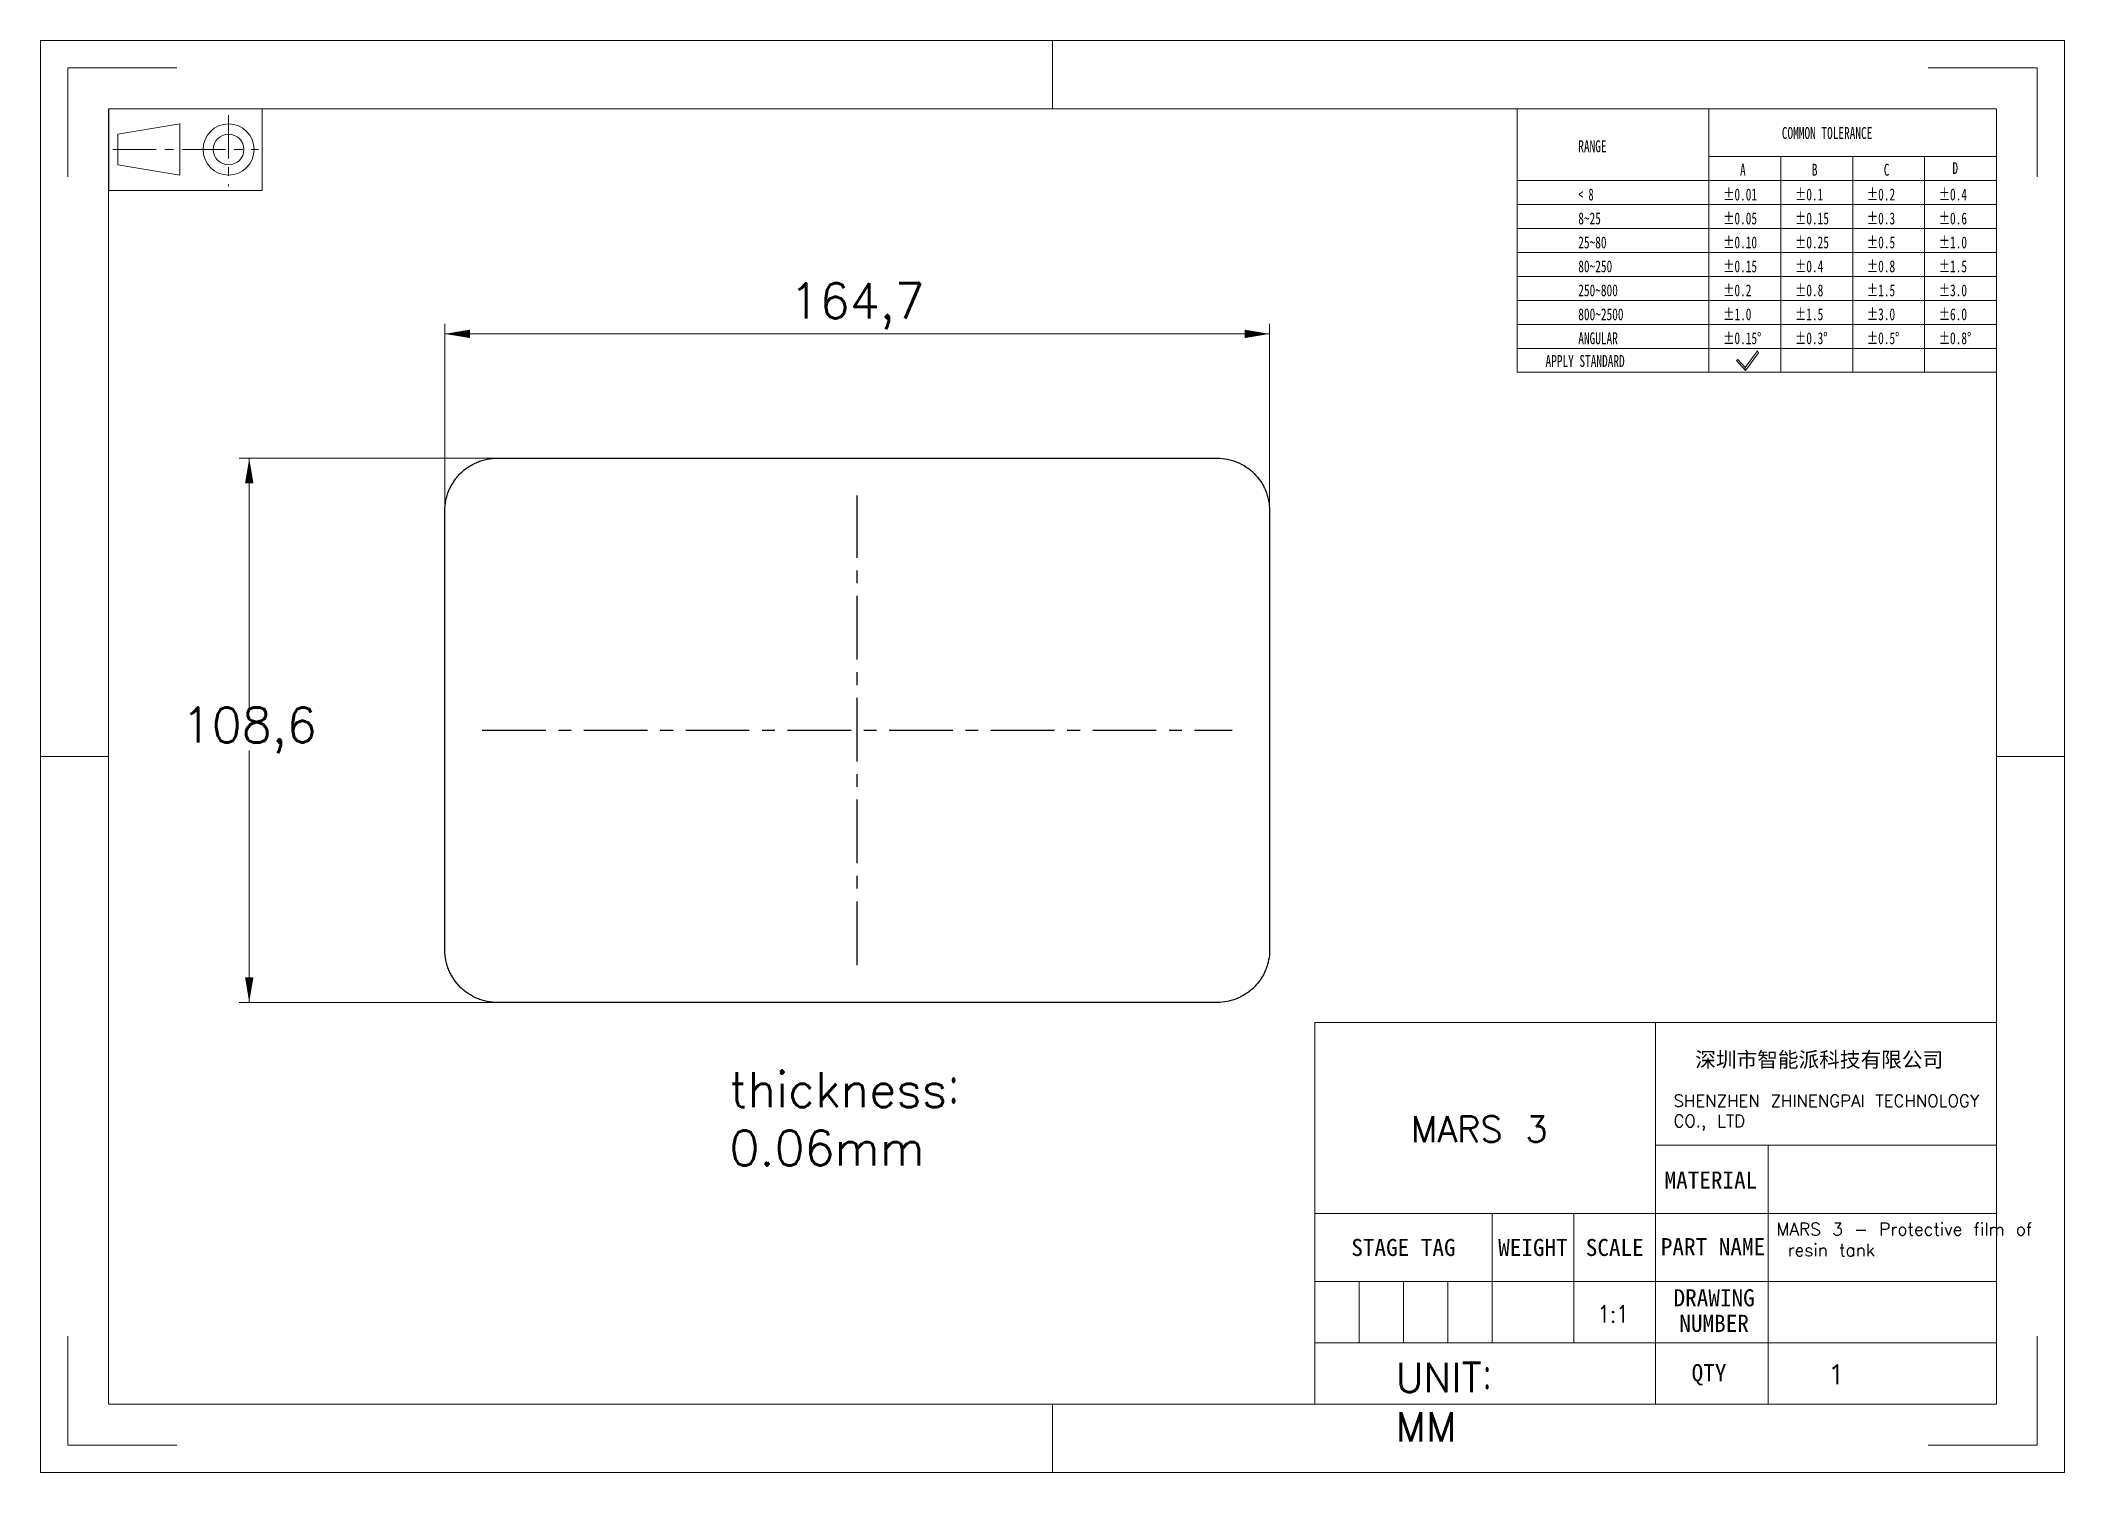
# Model space of a CAD drawing. Header units: millimetres. Extents: x 2801 to 3205, y 2 to 288.
import ezdxf

# ---------------------------------------------------------------- set-up
doc = ezdxf.new("R2010")
doc.units = ezdxf.units.MM
doc.linetypes.add('CENTER', pattern=[10.16, 6.35, -1.27, 1.27, -1.27])
doc.linetypes.add('CENTERX2', pattern=[20.32, 12.7, -2.54, 2.54, -2.54])
doc.layers.get('0').update_dxf_attribs({"lineweight": 18})
for name, color, linetype, lineweight in [('DEFAULT_1', 7, 'CENTER', 18), ('中心线层', 1, 'CENTERX2', 25), ('尺寸线层', 3, 'Continuous', 18)]:
    doc.layers.add(name, color=color, linetype=linetype, lineweight=lineweight)
doc.styles.add('SLDTEXTSTYLE4', font='', dxfattribs={"width": 0.7})
doc.styles.add('SLDTEXTSTYLE5', font='', dxfattribs={"width": 0.633333})
doc.styles.get("Standard").update_dxf_attribs({"font": 'txt.shx', "bigfont": 'gbcbig.shx'})
doc.styles.add('TEXTSTYLE_2', font='')
doc.styles.add('TEXTSTYLE_3', font='')
doc.styles.get('SLDTEXTSTYLE4').set_extended_font_data('宋体')
doc.styles.get('SLDTEXTSTYLE5').set_extended_font_data('宋体')
doc.styles.get('TEXTSTYLE_2').set_extended_font_data('宋体')
doc.styles.get('TEXTSTYLE_3').set_extended_font_data('宋体')
doc.dimstyles.new('ISO-25', dxfattribs={"dimtxt": 2.5, "dimasz": 2.5, "dimexe": 1.25, "dimexo": 0.625, "dimtad": 1, "dimtxsty": 'Standard', "dimcen": 2.5, "dimdle": 5, "dimadec": 0, "dimazin": 0, "dimtfac": 1, "dimtmove": 0, "dimatfit": 3, "dimfxl": 0, "dimarcsym": 0})

# ---------------------------------------------------------------- blocks, each defined once
blk = doc.blocks.new('*X3')
at = {"layer": '尺寸线层', "linetype": 'Continuous'}
for points in [[(2881.57, 229.16), (2886.57, 230), (2886.57, 228.33)], [(3046.26, 229.16), (3041.26, 230), (3041.26, 228.33)]]:
    blk.add_hatch(color=0, dxfattribs=at).paths.add_polyline_path(points, flags=0)
at = {"layer": '尺寸线层', "color": 0, "linetype": 'Continuous'}
for p, q in [((2881.57, 193.89), (2881.57, 231.16)), ((3046.26, 193.89), (3046.26, 231.16)), ((2881.57, 229.16), (3046.26, 229.16))]:
    blk.add_line(p, q, dxfattribs=at)
at = {"layer": '尺寸线层', "color": 0, "insert": (2963.92, 234.69), "char_height": 7, "width": 38, "attachment_point": 5}
blk.add_mtext('164,7', dxfattribs=at)
blk = doc.blocks.new('*X4')
at = {"layer": '尺寸线层', "linetype": 'Continuous'}
for points in [[(2842.5, 204.35), (2843.34, 199.35), (2841.67, 199.35)], [(2842.5, 95.74), (2843.34, 100.74), (2841.67, 100.74)]]:
    blk.add_hatch(color=0, dxfattribs=at).paths.add_polyline_path(points, flags=0)
at = {"layer": '尺寸线层', "color": 0, "linetype": 'Continuous'}
for p, q in [((2892.03, 204.35), (2840.5, 204.35)), ((2842.5, 154.04), (2842.5, 204.35)), ((2842.5, 146.04), (2842.5, 95.74)), ((2892.04, 95.74), (2840.5, 95.74))]:
    blk.add_line(p, q, dxfattribs=at)
at = {"layer": '尺寸线层', "color": 0, "insert": (2842.5, 150.04), "char_height": 7, "width": 38, "attachment_point": 5}
blk.add_mtext('108,6', dxfattribs=at)
blk = doc.blocks.new('96_1')
at = {"color": 7, "linetype": 'Continuous'}
for p, q in [((-11.25, 6), (-11.25, -6)), ((11.25, -6), (11.25, 6)), ((-9.93, 2.25), (-0.82, 3.75)), ((-0.82, 0), (-0.82, 3.75)), ((-9.93, 0), (-9.93, 2.25)), ((-9.93, 0), (-9.93, -2.25)), ((-0.82, 0), (-0.82, -3.75)), ((-9.93, -2.25), (-0.82, -3.75)), ((-11.25, -6), (11.25, -6))]:
    blk.add_line(p, q, dxfattribs=at)
for radius in [3.75, 2.25]:
    blk.add_circle((6.34, 0), radius, dxfattribs=at)
at = {"layer": 'DEFAULT_1', "color": 1, "linetype": 'CENTER'}
for p, q in [((6.34, 5.05), (6.34, -5.36)), ((-10.64, 0), (10.74, 0))]:
    blk.add_line(p, q, dxfattribs=at)

msp = doc.modelspace()

# ---------------------------------------------------------------- linework, layer by layer
at = {"color": 7, "linetype": 'Continuous'}
for p, q in [((2800.82, 1.92), (2800.82, 287.72)), ((2800.82, 287.72), (3205.01, 287.72)), ((3002.92, 274.11), (3002.92, 287.72)), ((3205.01, 1.92), (3205.01, 287.72)), ((2806.26, 260.5), (2806.26, 282.27)), ((2806.26, 282.27), (2828.03, 282.27)), ((3177.8, 282.27), (3199.57, 282.27)), ((3199.57, 260.5), (3199.57, 282.27)), ((2814.43, 15.53), (2814.43, 274.11)), ((2814.43, 274.11), (3191.41, 274.11)), ((3191.41, 15.53), (3191.41, 274.11)), ((2800.82, 144.82), (2814.43, 144.82)), ((3191.41, 144.82), (3205.01, 144.82)), ((2806.26, 7.36), (2806.26, 29.14)), ((3199.57, 7.36), (3199.57, 29.14)), ((2814.43, 15.53), (3191.41, 15.53)), ((3002.92, 1.92), (3002.92, 15.53)), ((2806.26, 7.36), (2828.03, 7.36)), ((3177.8, 7.36), (3199.57, 7.36)), ((2800.82, 1.92), (3205.01, 1.92))]:
    msp.add_line(p, q, dxfattribs=at)
for p, q in [((3095.74, 274.11), (3095.74, 221.49)), ((3134.01, 274.11), (3134.01, 221.49)), ((3134.01, 264.54), (3191.41, 264.54)), ((3148.36, 264.54), (3148.36, 221.49)), ((3162.71, 264.54), (3162.71, 221.49)), ((3177.06, 264.54), (3177.06, 221.49)), ((3095.74, 259.76), (3191.41, 259.76)), ((3095.74, 254.97), (3191.41, 254.97)), ((3095.74, 250.19), (3191.41, 250.19)), ((3095.74, 245.41), (3191.41, 245.41)), ((3095.74, 240.62), (3191.41, 240.62)), ((3095.74, 235.84), (3191.41, 235.84)), ((3095.74, 231.06), (3191.41, 231.06)), ((3095.74, 226.27), (3191.41, 226.27)), ((3139.78, 224.08), (3139.5, 223.83)), ((3139.5, 223.83), (3141.29, 221.84)), ((3141.26, 222.44), (3139.78, 224.08)), ((3143.73, 225.78), (3141.26, 222.44)), ((3141.29, 221.84), (3141.26, 222.44)), ((3141.26, 222.44), (3141.29, 221.84)), ((3141.29, 221.84), (3143.92, 225.4)), ((3143.92, 225.4), (3143.73, 225.78)), ((3095.74, 221.49), (3191.41, 221.49))]:
    msp.add_line(p, q)
at = {"color": 7, "linetype": 'Continuous', "lineweight": 25}
for p, q in [((2892.03, 204.35), (3035.8, 204.35)), ((2881.57, 106.19), (2881.57, 193.89)), ((3046.26, 193.89), (3046.26, 106.2)), ((3035.8, 95.74), (2892.04, 95.74))]:
    msp.add_line(p, q, dxfattribs=at)
at = {"color": 2, "linetype": 'Continuous'}
for p, q in [((3055.31, 53.63), (3055.31, 91.74)), ((3055.31, 53.63), (3055.31, 91.74)), ((3055.31, 91.74), (3123.36, 91.74)), ((3123.36, 40.02), (3123.36, 91.74)), ((3123.36, 67.24), (3123.36, 91.74)), ((3123.36, 91.74), (3191.41, 91.74)), ((3123.36, 53.63), (3123.36, 91.74)), ((3191.41, 67.24), (3191.41, 91.74)), ((3123.36, 67.24), (3191.41, 67.24)), ((3145.85, 67.24), (3145.85, 15.53)), ((3191.41, 40.02), (3191.41, 67.24)), ((3055.31, 15.53), (3055.31, 53.63)), ((3055.31, 53.63), (3123.36, 53.63)), ((3055.31, 40.02), (3055.31, 53.63)), ((3055.31, 53.63), (3090.7, 53.63)), ((3090.7, 40.02), (3090.7, 53.63)), ((3090.7, 40.02), (3090.7, 53.63)), ((3090.7, 53.63), (3123.36, 53.63)), ((3107.03, 40.02), (3107.03, 53.63)), ((3123.36, 53.63), (3191.41, 53.63)), ((3123.36, 40.02), (3123.36, 53.63)), ((3055.31, 27.78), (3055.31, 40.02)), ((3055.31, 40.02), (3090.7, 40.02)), ((3055.31, 40.02), (3090.7, 40.02)), ((3055.31, 40.02), (3090.7, 40.02)), ((3055.31, 40.02), (3055.31, 27.78)), ((3064.16, 40.02), (3064.16, 27.78)), ((3073, 40.02), (3073, 27.78)), ((3081.85, 40.02), (3081.85, 27.78)), ((3090.7, 27.78), (3090.7, 40.02)), ((3090.7, 27.78), (3090.7, 40.02)), ((3090.7, 40.02), (3123.36, 40.02)), ((3090.7, 40.02), (3123.36, 40.02)), ((3090.7, 40.02), (3090.7, 27.78)), ((3107.03, 27.78), (3107.03, 40.02)), ((3123.36, 15.53), (3123.36, 40.02)), ((3123.36, 40.02), (3191.41, 40.02)), ((3123.36, 40.02), (3191.41, 40.02)), ((3123.36, 27.78), (3123.36, 40.02)), ((3191.41, 15.53), (3191.41, 40.02)), ((3055.31, 15.53), (3055.31, 27.78)), ((3055.31, 27.78), (3123.36, 27.78)), ((3055.31, 27.78), (3090.7, 27.78)), ((3055.31, 27.78), (3090.7, 27.78)), ((3090.7, 27.78), (3123.36, 27.78)), ((3123.36, 15.53), (3123.36, 27.78)), ((3123.36, 27.78), (3191.41, 27.78)), ((2946.44, 15.53), (2979.1, 15.53)), ((2979.1, 15.53), (3000.87, 15.53)), ((3000.87, 15.53), (3033.54, 15.53)), ((3033.54, 15.53), (3055.31, 15.53)), ((3055.31, 15.53), (3123.36, 15.53)), ((3123.36, 15.53), (3191.41, 15.53))]:
    msp.add_line(p, q, dxfattribs=at)
at = {"color": 7, "linetype": 'Continuous', "lineweight": 25}
for points, knots in [([(2881.57, 193.89), (2881.57, 194.58), (2881.64, 195.26), (2881.84, 196.26), (2881.92, 196.59), (2882.12, 197.25), (2882.24, 197.57), (2882.64, 198.52), (2882.96, 199.13), (2883.52, 199.98), (2883.73, 200.26), (2884.16, 200.79), (2884.39, 201.05), (2885.11, 201.77), (2885.64, 202.2), (2886.5, 202.77), (2886.8, 202.95), (2887.4, 203.27), (2888.02, 203.56), (2888.66, 203.79), (2889.31, 203.99), (2889.65, 204.08), (2890.66, 204.28), (2891.34, 204.35), (2892.03, 204.35)], [0, 0, 0, 0, 10582.261032, 10582.261032, 15873.391548, 15873.391548, 21164.522063, 21164.522063, 31746.783095, 31746.783095, 37037.913611, 37037.913611, 42329.044127, 42329.044127, 52911.305159, 52911.305159, 58202.435675, 58202.435675, 63493.56619, 68784.696706, 68784.696706, 74075.827222, 74075.827222, 84658.088254, 84658.088254, 84658.088254, 84658.088254]), ([(3035.8, 204.35), (3036.49, 204.35), (3037.17, 204.28), (3038.17, 204.08), (3038.5, 204), (3039.16, 203.8), (3039.49, 203.68), (3040.44, 203.29), (3041.04, 202.97), (3041.89, 202.4), (3042.17, 202.2), (3042.7, 201.76), (3042.96, 201.53), (3043.68, 200.81), (3044.11, 200.28), (3044.68, 199.43), (3044.86, 199.13), (3045.18, 198.52), (3045.47, 197.91), (3045.71, 197.27), (3045.91, 196.61), (3045.99, 196.28), (3046.2, 195.26), (3046.27, 194.58), (3046.26, 193.89)], [0, 0, 0, 0, 11175.683565, 11175.683565, 16763.525348, 16763.525348, 22351.36713, 22351.36713, 33527.050695, 33527.050695, 39114.892478, 39114.892478, 44702.73426, 44702.73426, 55878.417825, 55878.417825, 61466.259608, 61466.259608, 67054.10139, 72641.943173, 72641.943173, 78229.784955, 78229.784955, 89405.46852, 89405.46852, 89405.46852, 89405.46852]), ([(2892.04, 95.74), (2891.34, 95.73), (2890.67, 95.8), (2889.66, 96), (2889.33, 96.09), (2888.68, 96.29), (2888.35, 96.4), (2887.4, 96.8), (2886.8, 97.12), (2885.94, 97.68), (2885.67, 97.89), (2885.13, 98.32), (2884.88, 98.55), (2884.16, 99.28), (2883.73, 99.8), (2883.15, 100.66), (2882.98, 100.96), (2882.65, 101.56), (2882.36, 102.18), (2882.13, 102.82), (2881.93, 103.47), (2881.84, 103.81), (2881.64, 104.82), (2881.57, 105.5), (2881.57, 106.19)], [0, 0, 0, 0, 10767.033906, 10767.033906, 16150.550859, 16150.550859, 21534.067811, 21534.067811, 32301.101717, 32301.101717, 37684.61867, 37684.61867, 43068.135623, 43068.135623, 53835.169528, 53835.169528, 59218.686481, 59218.686481, 64602.203434, 69985.720387, 69985.720387, 75369.23734, 75369.23734, 86136.271246, 86136.271246, 86136.271246, 86136.271246]), ([(3046.26, 106.2), (3046.27, 105.51), (3046.2, 104.83), (3046, 103.83), (3045.91, 103.49), (3045.71, 102.84), (3045.6, 102.51), (3045.2, 101.56), (3044.88, 100.96), (3044.31, 100.11), (3044.11, 99.83), (3043.67, 99.29), (3043.44, 99.04), (3042.72, 98.32), (3042.2, 97.89), (3041.34, 97.32), (3041.04, 97.14), (3040.44, 96.82), (3039.82, 96.52), (3039.18, 96.29), (3038.52, 96.09), (3038.19, 96.01), (3037.18, 95.8), (3036.49, 95.73), (3035.8, 95.74)], [0, 0, 0, 0, 11361.089122, 11361.089122, 17041.633683, 17041.633683, 22722.178244, 22722.178244, 34083.267366, 34083.267366, 39763.811927, 39763.811927, 45444.356488, 45444.356488, 56805.44561, 56805.44561, 62485.990171, 62485.990171, 68166.534731, 73847.079292, 73847.079292, 79527.623853, 79527.623853, 90888.712975, 90888.712975, 90888.712975, 90888.712975])]:
    msp.add_open_spline(points, degree=3, knots=knots, dxfattribs=at)
at = {"layer": '中心线层'}
for p, q in [((2963.92, 103.2), (2963.92, 196.89)), ((2889.03, 150.04), (3038.8, 150.04))]:
    msp.add_line(p, q, dxfattribs=at)

# ---------------------------------------------------------------- block references
at = {"color": 2, "linetype": 'Continuous', "xscale": 1.360939924125911, "yscale": 1.360939924125911, "zscale": 1.360939924125911}
msp.add_blockref('96_1', (2829.75, 265.96), dxfattribs=at)

# ---------------------------------------------------------------- texts
at = {"attachment_point": 1}
for s, insert, char_height, width, style in [('RANGE', (3107.91, 267.8), 2.372, 23.2996, 'SLDTEXTSTYLE4'), ('COMMON TOLERANCE', (3148.56, 270.44), 2.3723, 78.0988, 'SLDTEXTSTYLE4'), ('A', (3140.22, 263.11), 2.37, 3.4274, 'SLDTEXTSTYLE4'), ('B', (3154.57, 263.11), 2.37, 3.3726, 'SLDTEXTSTYLE4'), ('C', (3168.92, 263.11), 2.37, 3.4125, 'SLDTEXTSTYLE4'), ('D', (3182.63, 263.43), 2.37, 3.3726, 'SLDTEXTSTYLE4'), ('< 8', (3107.91, 258.17), 2.372, 11.3854, 'SLDTEXTSTYLE5'), ('%%P0.01', (3136.84, 258.17), 2.372, 16.6091, 'SLDTEXTSTYLE4'), ('%%P0.1', (3151.19, 258.17), 2.372, 12.4544, 'SLDTEXTSTYLE4'), ('%%P0.2', (3165.54, 258.17), 2.372, 14.1681, 'SLDTEXTSTYLE4'), ('%%P0.4', (3179.89, 258.17), 2.372, 14.1133, 'SLDTEXTSTYLE4'), ('8~25', (3107.91, 253.39), 2.372, 18.3727, 'SLDTEXTSTYLE4'), ('%%P0.05', (3136.84, 253.39), 2.372, 18.3229, 'SLDTEXTSTYLE4'), ('%%P0.15', (3151.19, 253.39), 2.372, 17.4909, 'SLDTEXTSTYLE4'), ('%%P0.3', (3165.54, 253.39), 2.372, 14.1681, 'SLDTEXTSTYLE4'), ('%%P0.6', (3179.89, 253.39), 2.372, 14.1681, 'SLDTEXTSTYLE4'), ('25~80', (3107.91, 248.61), 2.372, 22.5275, 'SLDTEXTSTYLE4'), ('%%P0.10', (3136.84, 248.61), 2.372, 16.6639, 'SLDTEXTSTYLE4'), ('%%P0.25', (3151.19, 248.61), 2.372, 19.1498, 'SLDTEXTSTYLE4'), ('%%P0.5', (3165.54, 248.61), 2.372, 14.1681, 'SLDTEXTSTYLE4'), ('%%P1.0', (3179.89, 248.61), 2.372, 12.5092, 'SLDTEXTSTYLE4'), ('80~250', (3107.91, 243.83), 2.372, 26.6822, 'SLDTEXTSTYLE4'), ('%%P0.15', (3136.84, 243.83), 2.372, 17.4909, 'SLDTEXTSTYLE4'), ('%%P0.4', (3151.19, 243.83), 2.372, 14.1133, 'SLDTEXTSTYLE4'), ('%%P0.8', (3165.54, 243.83), 2.372, 14.1681, 'SLDTEXTSTYLE4'), ('%%P1.5', (3179.89, 243.83), 2.372, 13.3361, 'SLDTEXTSTYLE4'), ('250~800', (3107.91, 239.04), 2.372, 30.837, 'SLDTEXTSTYLE4'), ('%%P0.2', (3136.84, 239.04), 2.372, 14.1681, 'SLDTEXTSTYLE4'), ('%%P0.8', (3151.19, 239.04), 2.372, 14.1681, 'SLDTEXTSTYLE4'), ('%%P1.5', (3165.54, 239.04), 2.372, 13.3361, 'SLDTEXTSTYLE4'), ('%%P3.0', (3179.89, 239.04), 2.372, 14.1681, 'SLDTEXTSTYLE4'), ('%%P1.0', (3136.84, 234.26), 2.372, 12.5092, 'SLDTEXTSTYLE4'), ('%%P1.5', (3151.19, 234.26), 2.372, 13.3361, 'SLDTEXTSTYLE4'), ('%%P3.0', (3165.54, 234.26), 2.372, 14.1681, 'SLDTEXTSTYLE4'), ('%%P6.0', (3179.89, 234.26), 2.372, 14.1681, 'SLDTEXTSTYLE4'), ('800~2500', (3107.91, 234.26), 2.372, 34.9918, 'SLDTEXTSTYLE4'), ('ANGULAR', (3107.91, 229.48), 2.372, 33.3179, 'SLDTEXTSTYLE4'), ('%%P0.15%%D', (3136.84, 229.48), 2.372, 20.8337, 'SLDTEXTSTYLE4'), ('%%P0.3%%D', (3151.19, 229.48), 2.372, 17.5108, 'SLDTEXTSTYLE4'), ('%%P0.5%%D', (3165.54, 229.48), 2.372, 17.5108, 'SLDTEXTSTYLE4'), ('%%P0.8%%D', (3179.89, 229.48), 2.372, 17.5108, 'SLDTEXTSTYLE4'), ('APPLY STANDARD', (3101.37, 224.94), 2.3723, 68.1901, 'SLDTEXTSTYLE4')]:
    msp.add_mtext(s, dxfattribs=dict(at, insert=insert, char_height=char_height, width=width, style=style))
at = {"color": 7, "linetype": 'Continuous', "insert": (3156.03, 85.83), "char_height": 3.0249, "width": 71.7683, "attachment_point": 2, "style": 'TEXTSTYLE_2'}
msp.add_mtext('深圳市智能派科技有限公司', dxfattribs=at)
at = {"color": 7, "linetype": 'Continuous', "attachment_point": 2, "line_spacing_factor": 0.9, "style": 'TEXTSTYLE_3'}
for s, insert, char_height, width in [('MATERIAL\\P ', (3134.4, 61.98), 3.402, 49.1828), ('STAGE TAG ', (3073, 48.53), 3.402, 41.1472), ('WEIGHT', (3098.86, 48.53), 3.402, 14.9517), ('SCALE', (3115.19, 48.53), 3.402, 14.9517), ('PART NAME', (3134.81, 48.69), 3.402, 28.5058), ('DRAWING NUMBER', (3135.04, 38.49), 3.4023, 28.5058), ('QTY', (3134.02, 23.54), 3.402, 37.9771)]:
    msp.add_mtext(s, dxfattribs=dict(at, insert=insert, char_height=char_height, width=width))
at = {"insert": (3111.77, 31.86), "char_height": 3.4023, "width": 8.1554, "attachment_point": 7}
msp.add_mtext('{\\W0.85;1:1}', dxfattribs=at)
at = {"layer": '尺寸线层', "attachment_point": 1}
for s, insert, char_height, width in [('thickness：0.06mm', (2938.41, 81.83), 7, 69.8385), ('SHENZHEN ZHINENGPAI TECHNOLOGY CO., LTD', (3126.93, 77.32), 2.4199, 68.4711), ('MARS 3', (3074.48, 73.01), 5.141, 41.9535), ('MARS 3 - Protective film of\\P resin tank', (3147.49, 51.73), 2.5, 50.2074), ('UNIT：MM', (3071.44, 23.83), 5.903, 28.534)]:
    msp.add_mtext(s, dxfattribs=dict(at, insert=insert, char_height=char_height, width=width))
at = {"layer": '尺寸线层', "ltscale": 0.2, "insert": (3157.78, 23.42), "char_height": 3.86, "width": 23.1237, "attachment_point": 1}
msp.add_mtext('1\\P\\P', dxfattribs=at)

# ---------------------------------------------------------------- dimensions: what is measured, and where the dimension line sits
at = {"layer": '尺寸线层'}
dim = msp.add_linear_dim(base=(3046.26, 229.16), p1=(2881.57, 193.89), p2=(3046.26, 193.89), dimstyle='ISO-25', override={"dimtxt": 7, "dimasz": 5, "dimexe": 2, "dimexo": 0, "dimgap": 1.524, "dimtih": 1, "dimtoh": 1, "dimdec": 1, "dimzin": 0, "dimsah": 1, "dimdle": 8.16, "dimadec": 2, "dimtfill": 1, "dimtolj": 1, "dimtzin": 0}, dxfattribs=at)
dim.commit()
dim.dimension.update_dxf_attribs({"geometry": '*X3', "text_midpoint": (2963.92, 229.16)})
dim = msp.add_linear_dim(base=(2842.5, 95.74), p1=(2892.03, 204.35), p2=(2892.04, 95.74), angle=270, dimstyle='ISO-25', override={"dimtxt": 7, "dimasz": 5, "dimexe": 2, "dimexo": 0, "dimgap": 1.524, "dimtih": 1, "dimtoh": 1, "dimdec": 1, "dimzin": 0, "dimsah": 1, "dimdle": 8.16, "dimadec": 2, "dimtfill": 1, "dimtolj": 1, "dimtzin": 0}, dxfattribs=at)
dim.commit()
dim.dimension.update_dxf_attribs({"geometry": '*X4', "text_midpoint": (2842.5, 150.04)})

doc.saveas('drawing.dxf')
